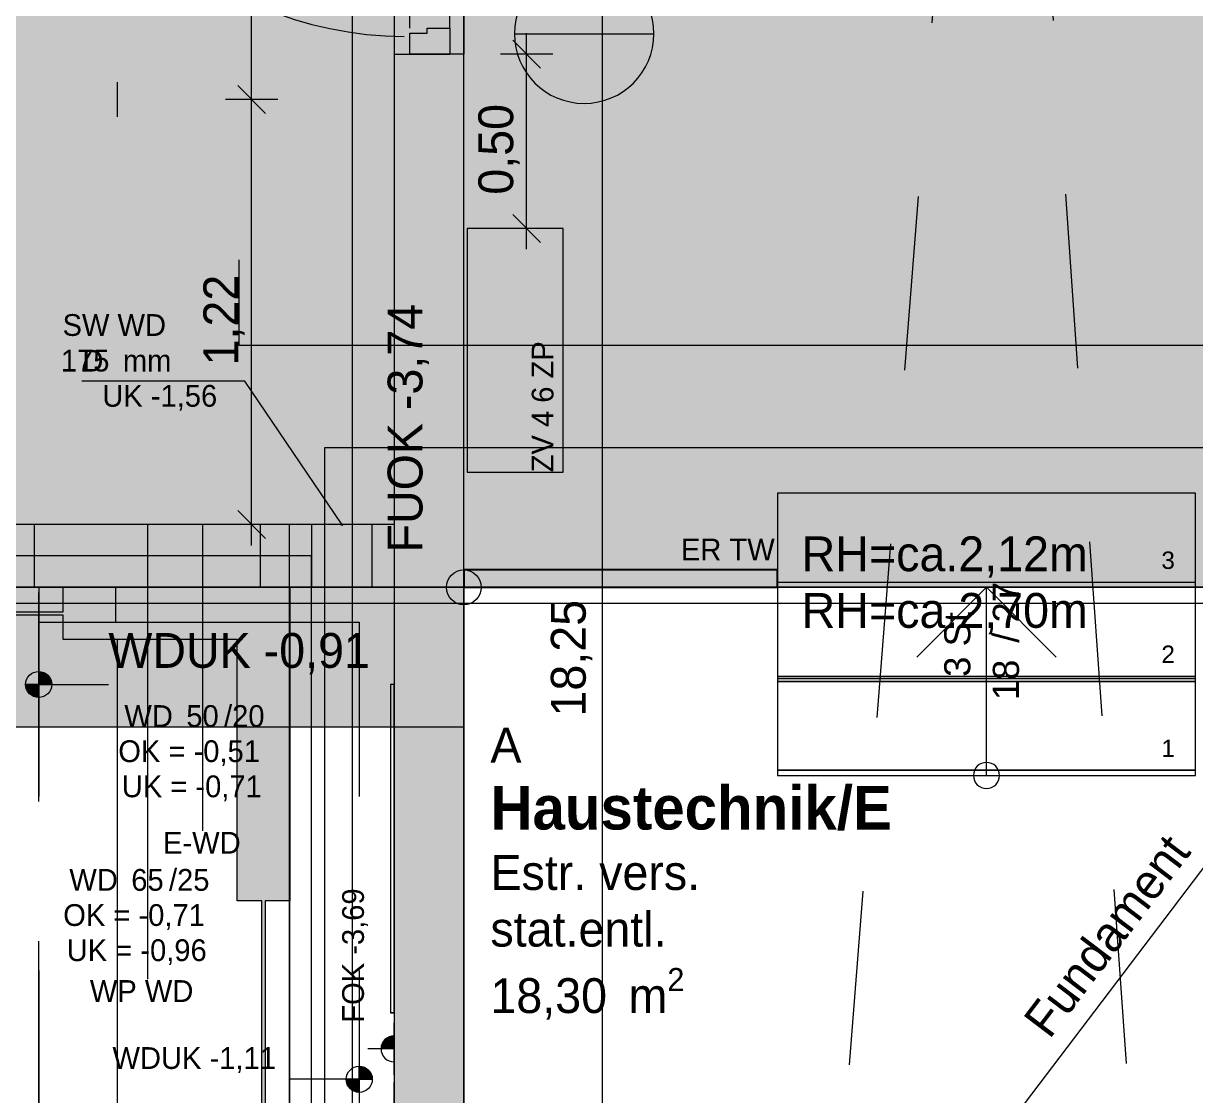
# Model space of a CAD drawing. Header units: metres. Extents: x -14 to 130, y -38 to 4.
# Drawn here: x 14.056 to 17.42, y -10.414 to -7.337 of the extents above; entities that cross this region are included whole.
import ezdxf

# ---------------------------------------------------------------- set-up
doc = ezdxf.new("R2010")
doc.units = ezdxf.units.M
doc.header["$MEASUREMENT"] = 0
for name, pattern in [('Schnittlinie', [0.006, 0.003, -0.0015, 0, -0.0015]), ('Strichliert_1_-1', [2, 1, -1]), ('Untersicht', [0.001, 0.0005, -0.0005])]:
    doc.linetypes.add(name, pattern=pattern)
for name, color, linetype in [('-1._KG PP_3_120 Wand Innen tragend', 7, 'Continuous'), ('-1._KG PP_3_130 Wand Innen', 7, 'Continuous'), ('-1._KG PP_3_210 Decke', 7, 'Continuous'), ('-1._KG PP_3_220 Bodenaufbau', 7, 'Continuous'), ('-1._KG PP_3_420 Rampe', 7, 'Continuous'), ('-1._KG PP_3_520 Fixeinbauten', 7, 'Continuous'), ('-1._KG PP_3_570 Beschriftung 3D', 7, 'Continuous'), ('-1._KG PP_3_810 Raum', 7, 'Continuous'), ('-1._KG PP_3_815 Raumbegrenzung', 7, 'Continuous'), ('-1._KG PP_3_851 Marker Schnitt', 7, 'Continuous'), ('-1._KG PP_3_860 Marker Änderung bis 26mmtt', 7, 'Continuous'), ('-1._KG PP_3_870 Dokumentation allgemein', 7, 'Continuous'), ('-1._KG PP_3_950 Polierplan Bemaßung', 7, 'Continuous'), ('-1._KG PP_3_955 Polierplan Beschriftung', 7, 'Continuous'), ('-1._KG PP_3_Bauwerke_Hausnummer', 7, 'Continuous'), ('-1._KG PP_3_Bemaßen_Sperrmaß 2D', 7, 'Continuous'), ('-1._KG PP_3_Gelände_Beschriftung Gelände', 7, 'Continuous'), ('-1._KG PP_3_Kataster Grenzpunkte_Grenzpunkt (GP) Hausecke_Kennzeichen', 7, 'Continuous'), ('-1._KG PP_3_Kataster Grenzpunkte_Grenzpunkt (GP) Hausecke_Punktnummer', 7, 'Continuous'), ('-1._KG PP_3_Kataster Grundstücke_Grundstück', 7, 'Continuous')]:
    doc.layers.add(name, color=color, linetype=linetype)
doc.styles.add('ERSTELLTER_STIL_1', font='arial.ttf')
doc.styles.add('ERSTELLTER_STIL_5', font='')
doc.styles.add('ERSTELLTER_STIL_9', font='')
doc.styles.get('ERSTELLTER_STIL_5').set_extended_font_data('Eurostile')
doc.styles.get('ERSTELLTER_STIL_9').set_extended_font_data('Eurostile', bold=True)
doc.linetypes.add('GAS', pattern='A,0,[1,415_260415_PP_VA_1_2 -1 KG1.Shx,S=0.186508,R=0,X=0,Y=0],-26.5,0', length=26.5)
doc.linetypes.add('Wolke', pattern='A,0,[3,415_260415_PP_VA_1_2 -1 KG1.Shx,S=0.00023923,R=0,X=-3.85971e-06,Y=0.000734738],-0.03,0', length=0.03)

msp = doc.modelspace()

# ---------------------------------------------------------------- hatches: boundary and pattern name
at = {"layer": '-1._KG PP_3_120 Wand Innen tragend', "linetype": 'Continuous', "lineweight": 13, "true_color": 0xff6400}
msp.add_hatch(color=30, dxfattribs=at).paths.add_polyline_path([(15.175, -7.425), (15.27, -7.425), (15.28, -7.425), (15.28, -7.35), (15.215, -7.35), (15.215, -7.365), (15.165, -7.365), (15.165, -7.425)])
at = {"layer": '-1._KG PP_3_120 Wand Innen tragend', "linetype": 'Continuous', "lineweight": 13, "true_color": 0x3f7f02}
for points in [[(15.165, -7.425), (15.12, -7.425), (15.12, -10.775), (15.32, -10.775), (15.32, -7.425), (15.28, -7.425)], [(14.087, -8.775), (13.905, -8.775), (13.905, -8.955), (14.087, -8.955)], [(14.8825, -8.775), (14.82, -8.775), (14.82, -8.955), (14.8825, -8.955)], [(15.12, -8.775), (15.0575, -8.775), (15.0575, -8.955), (15.12, -8.955)]]:
    msp.add_hatch(color=76, dxfattribs=at).paths.add_polyline_path(points)
at = {"layer": '-1._KG PP_3_130 Wand Innen', "linetype": 'Continuous', "lineweight": 0, "true_color": 0x373737}
msp.add_hatch(color=250, dxfattribs=at).paths.add_polyline_path([(15.32, -8.955), (16.22, -8.955), (16.22, -8.905), (15.32, -8.905)])
at = {"layer": '-1._KG PP_3_570 Beschriftung 3D', "linetype": 'Continuous', "lineweight": 0, "true_color": 0x191100}
h = msp.add_hatch(color=28, dxfattribs=at)
h.paths.add_polyline_path([(13.15, -8.955), (12.5, -8.955), (12.5, -9.855), (12.57, -9.855), (12.57, -14.055), (12.5, -14.055), (12.5, -14.955), (13.15, -14.955), (13.15, -14.885), (14.17, -14.885), (14.17, -14.955), (14.82, -14.955), (14.82, -14.055), (14.75, -14.055), (14.75, -9.855), (14.82, -9.855), (14.82, -8.955), (14.17, -8.955), (14.17, -9.025), (13.15, -9.025)])
h.paths.add_polyline_path([(12.58, -14.055), (12.58, -9.855), (12.65, -9.855), (12.65, -9.105), (13.15, -9.105), (13.15, -9.035), (14.17, -9.035), (14.17, -9.105), (14.67, -9.105), (14.67, -9.855), (14.74, -9.855), (14.74, -14.055), (14.67, -14.055), (14.67, -14.805), (14.17, -14.805), (14.17, -14.875), (13.15, -14.875), (13.15, -14.805), (12.65, -14.805), (12.65, -14.055)], flags=0)
at = {"layer": '-1._KG PP_3_Gelände_Beschriftung Gelände', "linetype": 'Continuous', "lineweight": 0, "true_color": 0x060c00}
h = msp.add_hatch(color=98, dxfattribs=at)
h.paths.add_polyline_path([(0.6022, -0.6), (0.6319, -8.705), (5.625, -8.705), (5.625, -3.705), (8.725, -3.705), (8.725, -5.925), (8.925, -5.925), (8.925, -5.905), (9.105, -5.905), (9.105, -4.225), (10.725, -4.225), (10.725, -5.905), (10.905, -5.905), (10.905, -6.225), (12.425, -6.225), (12.425, -9.355), (15.32, -9.355), (15.32, -8.955), (18.3552, -8.955), (18.383, -0.6)])
h.paths.add_polyline_path([(1.4029, -0.8), (1.4029, -1.4), (0.8029, -1.4), (0.8029, -0.8)], flags=0)
h.paths.add_polyline_path([(17.5774, -2.893), (17.5774, -2.293), (18.1774, -2.293), (18.1774, -2.893)], flags=0)
at = {"layer": '-1._KG PP_3_Kataster Grenzpunkte_Grenzpunkt (GP) Hausecke_Kennzeichen', "linetype": 'Continuous', "lineweight": 0, "true_color": 0x000000}
for points in [[(14.9675, -8.775), (14.9677, -8.776), (14.9682, -8.7768), (14.969, -8.7773), (14.97, -8.7775), (14.971, -8.7773), (14.9718, -8.7768), (14.9723, -8.776), (14.9725, -8.775), (14.9723, -8.774), (14.9718, -8.7732), (14.971, -8.7727), (14.97, -8.7725), (14.969, -8.7727), (14.9682, -8.7732), (14.9677, -8.774)], [(15.12, -10.2795), (15.12, -10.242), (15.1056, -10.2449), (15.0935, -10.253), (15.0854, -10.2651), (15.0825, -10.2795)]]:
    msp.add_hatch(color=18, dxfattribs=at).paths.add_polyline_path(points)
at = {"layer": '-1._KG PP_3_Kataster Grenzpunkte_Grenzpunkt (GP) Hausecke_Kennzeichen', "linetype": 'Continuous', "lineweight": 13, "true_color": 0xff6400}
for points in [[(14.1, -9.2338), (14.1375, -9.2338), (14.1346, -9.2194), (14.1265, -9.2072), (14.1144, -9.1991), (14.1, -9.1963)], [(14.1, -9.2338), (14.0625, -9.2338), (14.0654, -9.2481), (14.0735, -9.2603), (14.0856, -9.2684), (14.1, -9.2713)], [(15.02, -10.3668), (15.0575, -10.3668), (15.0546, -10.3525), (15.0465, -10.3403), (15.0344, -10.3322), (15.02, -10.3293)], [(15.02, -10.3668), (14.9825, -10.3668), (14.9854, -10.3812), (14.9935, -10.3933), (15.0056, -10.4015), (15.02, -10.4043)]]:
    msp.add_hatch(color=30, dxfattribs=at).paths.add_polyline_path(points)

# ---------------------------------------------------------------- linework, layer by layer
at = {"layer": '-1._KG PP_3_120 Wand Innen tragend', "color": 7, "linetype": 'Strichliert_1_-1', "lineweight": 13, "ltscale": 1000}
for p, q in [((15.165, -7.35), (15.165, -6.35)), ((15.28, -7.35), (15.28, -6.35)), ((15.12, -6.775), (15.12, -7.425)), ((15.32, -6.775), (15.32, -7.425))]:
    msp.add_line(p, q, dxfattribs=at)
at = {"layer": '-1._KG PP_3_120 Wand Innen tragend', "color": 7, "linetype": 'Continuous', "lineweight": 18, "ltscale": 1000}
for p, q in [((15.12, -7.425), (15.165, -7.425)), ((15.165, -7.425), (15.28, -7.425)), ((15.32, -7.425), (15.165, -7.425)), ((15.32, -7.425), (15.28, -7.425))]:
    msp.add_line(p, q, dxfattribs=at)
at = {"layer": '-1._KG PP_3_120 Wand Innen tragend', "color": 7, "linetype": 'Continuous', "lineweight": 13, "ltscale": 1000, "flags": 128}
msp.add_lwpolyline([(15.175, -7.425), (15.165, -7.425), (15.165, -7.365), (15.215, -7.365), (15.215, -7.35), (15.28, -7.35), (15.28, -7.425), (15.27, -7.425)], close=True, dxfattribs=at)
at = {"layer": '-1._KG PP_3_120 Wand Innen tragend', "color": 7, "linetype": 'Continuous', "lineweight": 18, "ltscale": 1000, "flags": 128}
for points in [[(15.12, -7.425), (15.12, -8.775)], [(15.32, -10.775), (15.32, -7.425)], [(14.087, -8.775), (13.905, -8.775)], [(14.087, -8.775), (14.087, -8.955)], [(14.737, -8.955), (14.737, -8.775)], [(14.8825, -8.775), (14.82, -8.775)], [(14.82, -8.955), (14.82, -8.775)], [(14.8825, -8.775), (14.8825, -8.955)], [(15.12, -8.775), (15.0575, -8.775)], [(15.0575, -8.955), (15.0575, -8.775)], [(13.905, -8.955), (14.087, -8.955)], [(14.82, -8.955), (14.8825, -8.955)], [(15.0575, -8.955), (15.12, -8.955)], [(15.12, -8.955), (15.12, -10.775)]]:
    msp.add_lwpolyline(points, dxfattribs=at)
at = {"layer": '-1._KG PP_3_120 Wand Innen tragend', "color": 16, "linetype": 'Continuous', "lineweight": 13, "ltscale": 1000, "true_color": 0x7e0000, "flags": 128}
for points in [[(14.737, -8.775), (14.087, -8.775)], [(14.82, -8.775), (14.737, -8.775)], [(15.0575, -8.775), (14.8825, -8.775)], [(14.087, -8.955), (14.737, -8.955)], [(14.737, -8.955), (14.82, -8.955)], [(14.8825, -8.955), (15.0575, -8.955)]]:
    msp.add_lwpolyline(points, dxfattribs=at)
at = {"layer": '-1._KG PP_3_120 Wand Innen tragend', "color": 7, "linetype": 'Continuous', "lineweight": 13, "ltscale": 1000}
msp.add_arc((15.1525, -6.3145), 1.0595, 179.8107, 269.8107, dxfattribs=at)
at = {"layer": '-1._KG PP_3_120 Wand Innen tragend', "color": 7, "linetype": 'Continuous', "lineweight": 18, "ltscale": 1000}
msp.add_point((15.165, -7.425), dxfattribs=at)
at = {"layer": '-1._KG PP_3_130 Wand Innen', "color": 7, "linetype": 'Continuous', "lineweight": 25, "ltscale": 1000, "flags": 128}
for points in [[(16.22, -8.905), (15.32, -8.905)], [(15.32, -8.905), (15.32, -8.955)], [(16.22, -8.955), (16.22, -8.905)], [(15.32, -8.955), (16.22, -8.955)]]:
    msp.add_lwpolyline(points, dxfattribs=at)
at = {"layer": '-1._KG PP_3_210 Decke', "color": 7, "linetype": 'Untersicht', "lineweight": 13, "ltscale": 1000, "true_color": 0xf4f4f4, "flags": 128}
msp.add_lwpolyline([(0.1444, -3.915), (0.1845, -14.87), (15.32, -14.87), (15.32, -6.225), (10.905, -6.225), (10.905, -6.065), (8.925, -6.065), (8.925, -4.045), (8.745, -4.045), (8.745, -3.915), (5.625, -3.915), (0.8144, -3.915)], close=True, dxfattribs=at)
at = {"layer": '-1._KG PP_3_220 Bodenaufbau', "color": 7, "linetype": 'Continuous', "lineweight": 18, "ltscale": 1000, "flags": 128}
for points in [[(3.815, -0.8), (3.815, -1.965), (0.8072, -1.965), (0.8312, -8.5021), (0.8312, -8.505), (5.425, -8.505), (5.425, -3.505), (8.925, -3.505), (8.925, -3.845), (11.105, -3.845), (11.105, -6.225), (15.12, -6.225), (15.12, -8.955), (18.1552, -8.955), (18.1754, -2.893), (17.5774, -2.893), (17.5774, -2.293), (18.1774, -2.293), (18.1824, -0.8)], [(12.425, -6.225), (15.12, -6.225), (15.12, -8.775), (12.425, -8.775)], [(15.12, -8.955), (15.12, -12.685), (18.1427, -12.685), (18.1552, -8.955)]]:
    msp.add_lwpolyline(points, close=True, dxfattribs=at)
at = {"layer": '-1._KG PP_3_220 Bodenaufbau', "color": 8, "linetype": 'Untersicht', "lineweight": 13, "ltscale": 1000, "flags": 128}
msp.add_lwpolyline([(15.32, -16.6183), (15.32, -6.2773)], dxfattribs=at)
at = {"layer": '-1._KG PP_3_220 Bodenaufbau', "color": 7, "linetype": 'Continuous', "lineweight": 13, "ltscale": 1000, "flags": 128}
for points in [[(10.21, -8.955), (15.12, -8.955)], [(15.12, -8.955), (15.12, -17.455), (14.2449, -21.495)]]:
    msp.add_lwpolyline(points, dxfattribs=at)
at = {"layer": '-1._KG PP_3_420 Rampe', "color": 7, "linetype": 'Untersicht', "lineweight": 13, "ltscale": 1000}
for p in [(15.9517, -16.3065), (17.6391, -16.3065)]:
    msp.add_line(p, (16.85, -5), dxfattribs=at)
at = {"layer": '-1._KG PP_3_420 Rampe', "color": 8, "linetype": 'Untersicht', "lineweight": 13, "ltscale": 1000, "flags": 128}
msp.add_lwpolyline([(15.32, -16.3289), (15.32, -6.2773)], dxfattribs=at)
at = {"layer": '-1._KG PP_3_520 Fixeinbauten', "color": 5, "linetype": 'Continuous', "lineweight": 13, "ltscale": 1000, "flags": 128}
msp.add_lwpolyline([(15.605, -7.925), (15.33, -7.925), (15.33, -8.625), (15.605, -8.625)], close=True, dxfattribs=at)
at = {"layer": '-1._KG PP_3_570 Beschriftung 3D', "color": 150, "linetype": 'Continuous', "lineweight": 13, "ltscale": 1000, "true_color": 0x0f7ffe}
for q in [(15.12, -9.2342), (15.11, -10.1758)]:
    msp.add_line((15.12, -10.1758), q, dxfattribs=at)
at = {"layer": '-1._KG PP_3_570 Beschriftung 3D', "color": 40, "linetype": 'Continuous', "lineweight": 0, "ltscale": 1000, "true_color": 0xffb300, "flags": 128}
for points in [[(14.17, -8.955), (14.82, -8.955)], [(14.17, -9.025), (14.17, -8.955)], [(14.82, -8.955), (14.82, -9.855)], [(14.8204, -8.955), (14.8204, -9.855)], [(13.15, -9.025), (14.17, -9.025)], [(14.17, -9.035), (13.15, -9.035)], [(14.17, -9.105), (14.17, -9.035)], [(14.67, -9.105), (14.17, -9.105)], [(14.67, -9.855), (14.67, -9.105)], [(14.74, -9.855), (14.67, -9.855)], [(14.74, -14.055), (14.74, -9.855)], [(14.75, -9.855), (14.75, -14.055)], [(14.82, -9.855), (14.75, -9.855)], [(14.7504, -9.855), (14.7504, -14.055)]]:
    msp.add_lwpolyline(points, dxfattribs=at)
at = {"layer": '-1._KG PP_3_570 Beschriftung 3D', "color": 150, "linetype": 'Continuous', "lineweight": 13, "ltscale": 1000, "true_color": 0x0f7ffe, "flags": 128}
msp.add_lwpolyline([(15.12, -9.2342), (15.11, -9.2342), (15.11, -10.1758), (15.12, -10.1758)], close=True, dxfattribs=at)
at = {"layer": '-1._KG PP_3_570 Beschriftung 3D', "color": 150, "linetype": 'Continuous', "lineweight": 13, "ltscale": 1000, "true_color": 0x0f7ffe}
msp.add_point((15.12, -10.1758), dxfattribs=at)
at = {"layer": '-1._KG PP_3_810 Raum', "color": 5, "linetype": 'Continuous', "lineweight": 0, "ltscale": 1000, "flags": 128}
msp.add_lwpolyline([(12.5, -8.955), (12.5, -14.955), (14.82, -14.955), (14.82, -8.955)], close=True, dxfattribs=at)
at = {"layer": '-1._KG PP_3_815 Raumbegrenzung', "color": 5, "linetype": 'Continuous', "lineweight": 0, "ltscale": 1000, "flags": 128}
msp.add_lwpolyline([(12.5, -14.955), (12.5, -8.955), (14.82, -8.955), (14.82, -14.955)], close=True, dxfattribs=at)
at = {"layer": '-1._KG PP_3_851 Marker Schnitt', "color": 7, "linetype": 'Schnittlinie', "lineweight": 13, "ltscale": 1000}
for p, q in [((14.325, 3.0949), (14.325, -35.645)), ((-2.85, -8.015), (14.6743, -8.015)), ((14.6743, -8.015), (14.6743, -8.2598)), ((14.6743, -8.2598), (19.85, -8.2598))]:
    msp.add_line(p, q, dxfattribs=at)
at = {"layer": '-1._KG PP_3_860 Marker Änderung bis 26mmtt', "color": 7, "linetype": 'Continuous', "lineweight": 13, "ltscale": 1000}
msp.add_line((15.4653, -7.3663), (15.8653, -7.3663), dxfattribs=at)
at = {"layer": '-1._KG PP_3_860 Marker Änderung bis 26mmtt', "color": 200, "linetype": 'Wolke', "lineweight": 13, "ltscale": 1000, "true_color": 0xd600ff}
for p, q in [((14.8825, -8.865), (12.2904, -8.865)), ((14.8825, -15.1218), (14.8825, -8.865))]:
    msp.add_line(p, q, dxfattribs=at)
at = {"layer": '-1._KG PP_3_860 Marker Änderung bis 26mmtt', "color": 7, "linetype": 'Continuous', "lineweight": 13, "ltscale": 1000}
for start, end in [(0, 180), (180, 0)]:
    msp.add_arc((15.6653, -7.3663), 0.2, start, end, dxfattribs=at)
at = {"layer": '-1._KG PP_3_Bauwerke_Hausnummer', "color": 7, "linetype": 'Continuous', "lineweight": 13, "ltscale": 1000}
for p, q in [((17.42, -8.685), (16.22, -8.685)), ((16.22, -8.685), (16.22, -9.48)), ((17.42, -9.48), (17.42, -8.685)), ((16.22, -8.94), (17.42, -8.94)), ((16.82, -8.955), (16.62, -9.155)), ((16.82, -9.225), (16.82, -8.955)), ((17.02, -9.155), (16.82, -8.955)), ((16.22, -9.21), (17.42, -9.21)), ((17.42, -9.2169), (16.22, -9.2169)), ((16.22, -9.2169), (17.42, -9.2169)), ((16.82, -9.495), (16.82, -9.225)), ((16.22, -9.48), (17.42, -9.48)), ((16.22, -9.48), (17.42, -9.48)), ((17.42, -9.48), (16.22, -9.48))]:
    msp.add_line(p, q, dxfattribs=at)
at = {"layer": '-1._KG PP_3_Bauwerke_Hausnummer', "color": 7, "linetype": 'Continuous', "lineweight": 18, "ltscale": 1000}
for p, q in [((17.42, -8.685), (16.22, -8.685)), ((16.22, -8.685), (16.22, -8.955)), ((17.42, -8.955), (17.42, -8.685)), ((17.42, -8.955), (16.22, -8.955)), ((16.22, -8.955), (16.22, -9.225)), ((16.22, -8.955), (17.42, -8.955)), ((17.42, -9.225), (17.42, -8.955)), ((17.42, -9.225), (16.22, -9.225)), ((16.22, -9.225), (16.22, -9.495)), ((16.22, -9.225), (17.42, -9.225)), ((17.42, -9.495), (17.42, -9.225)), ((16.22, -9.495), (17.42, -9.495))]:
    msp.add_line(p, q, dxfattribs=at)
at = {"layer": '-1._KG PP_3_Bauwerke_Hausnummer', "color": 7, "linetype": 'Continuous', "lineweight": 13, "ltscale": 1000, "flags": 128}
msp.add_lwpolyline([(16.8575, -9.495, 1), (16.7825, -9.495, 1)], format="xyb", close=True, dxfattribs=at)
at = {"layer": '-1._KG PP_3_Bemaßen_Sperrmaß 2D', "color": 5, "linetype": 'GAS', "lineweight": 0, "ltscale": 1000}
for p, q in [((15, 3), (15, -36)), ((-1.5, -9), (21, -9))]:
    msp.add_line(p, q, dxfattribs=at)
at = {"layer": '-1._KG PP_3_Gelände_Beschriftung Gelände', "color": 7, "linetype": 'Continuous', "lineweight": 13, "ltscale": 1000, "true_color": 0xf4f4f4, "flags": 128}
for points in [[(0.6022, -0.6), (0.6319, -8.705), (5.625, -8.705), (5.625, -3.705), (8.725, -3.705), (8.725, -5.925), (8.925, -5.925), (8.925, -5.905), (9.105, -5.905), (9.105, -4.225), (10.725, -4.225), (10.725, -5.905), (10.905, -5.905), (10.905, -6.225), (12.425, -6.225), (12.425, -9.355), (15.32, -9.355), (15.32, -8.955), (18.3552, -8.955), (18.383, -0.6)], [(14.92, -13.085), (18.3414, -13.085), (18.3565, -8.555), (14.92, -8.555)], [(14.92, -8.955), (14.92, -13.085), (18.3414, -13.085), (18.3427, -12.685), (15.32, -12.685), (15.32, -8.955)]]:
    msp.add_lwpolyline(points, close=True, dxfattribs=at)
at = {"layer": '-1._KG PP_3_Gelände_Beschriftung Gelände', "color": 7, "linetype": 'Continuous', "lineweight": 18, "ltscale": 1000, "flags": 128}
for points in [[(10.39, -8.955), (15.32, -8.955)], [(15.32, -8.955), (15.32, -12.685)]]:
    msp.add_lwpolyline(points, dxfattribs=at)
at = {"layer": '-1._KG PP_3_Kataster Grenzpunkte_Grenzpunkt (GP) Hausecke_Kennzeichen', "color": 6, "linetype": 'Continuous', "lineweight": 13, "ltscale": 1000, "true_color": 0xfb02fe}
for p, q in [((14.7112, -7.555), (14.7112, -6.4439)), ((15.5004, -7.425), (15.5004, -7.365)), ((15.5404, -7.465), (15.4604, -7.385)), ((15.5754, -7.425), (15.4254, -7.425)), ((15.5004, -7.925), (15.5004, -7.425)), ((14.6712, -7.515), (14.7512, -7.595)), ((14.7862, -7.555), (14.6362, -7.555)), ((14.7112, -8.775), (14.7112, -7.555)), ((15.4604, -7.885), (15.5404, -7.965)), ((15.5754, -7.925), (15.4254, -7.925)), ((15.5004, -7.985), (15.5004, -7.925)), ((14.6712, -8.735), (14.7512, -8.815)), ((14.7862, -8.775), (14.6362, -8.775)), ((14.7112, -8.835), (14.7112, -8.775))]:
    msp.add_line(p, q, dxfattribs=at)
at = {"layer": '-1._KG PP_3_Kataster Grenzpunkte_Grenzpunkt (GP) Hausecke_Kennzeichen', "color": 7, "linetype": 'Continuous', "lineweight": 13, "ltscale": 1000}
for p, q in [((14.6341, -8.3631), (14.2241, -8.3631)), ((14.6916, -8.3631), (14.6341, -8.3631)), ((14.9686, -8.7729), (14.6916, -8.3631)), ((14.92, -13.085), (18.3565, -8.555)), ((14.412, -8.775), (14.412, -10.0797)), ((14.57, -8.775), (14.57, -8.955)), ((15.32, -9.055), (15.32, -8.855)), ((14.57, -8.955), (14.57, -9.6542)), ((15.42, -8.955), (15.22, -8.955)), ((15.12, -10.3545), (15.12, -10.2045)), ((15.12, -10.2795), (15.045, -10.2795))]:
    msp.add_line(p, q, dxfattribs=at)
at = {"layer": '-1._KG PP_3_Kataster Grenzpunkte_Grenzpunkt (GP) Hausecke_Kennzeichen', "color": 30, "linetype": 'Continuous', "lineweight": 13, "ltscale": 1000, "true_color": 0xff6400}
for p, q in [((14.1, -9.1963), (14.1, -9.2713)), ((14.1375, -9.2338), (14.0625, -9.2338)), ((14.1, -9.2338), (14.2, -9.2338)), ((14.2, -9.2338), (14.3, -9.2338)), ((15.02, -10.4043), (15.02, -10.3293)), ((14.92, -10.3668), (14.82, -10.3668)), ((15.02, -10.3668), (14.92, -10.3668)), ((14.9825, -10.3668), (15.0575, -10.3668))]:
    msp.add_line(p, q, dxfattribs=at)
at = {"layer": '-1._KG PP_3_Kataster Grenzpunkte_Grenzpunkt (GP) Hausecke_Kennzeichen', "color": 7, "linetype": 'Continuous', "lineweight": 13, "ltscale": 1000}
for centre, radius in [((14.97, -8.775), 0.0025), ((15.32, -8.955), 0.05)]:
    msp.add_circle(centre, radius, dxfattribs=at)
at = {"layer": '-1._KG PP_3_Kataster Grenzpunkte_Grenzpunkt (GP) Hausecke_Kennzeichen', "color": 30, "linetype": 'Continuous', "lineweight": 13, "ltscale": 1000, "true_color": 0xff6400}
for centre in [(14.1, -9.2338), (15.02, -10.3668)]:
    msp.add_circle(centre, 0.0375, dxfattribs=at)
at = {"layer": '-1._KG PP_3_Kataster Grenzpunkte_Grenzpunkt (GP) Hausecke_Kennzeichen', "color": 7, "linetype": 'Continuous', "lineweight": 13, "ltscale": 1000}
msp.add_arc((15.12, -10.2795), 0.0375, 90, 270, dxfattribs=at)
at = {"layer": '-1._KG PP_3_Kataster Grenzpunkte_Grenzpunkt (GP) Hausecke_Punktnummer', "color": 8, "linetype": 'Continuous', "lineweight": 13, "ltscale": 1000, "true_color": 0x7e7f7f}
msp.add_line((15.7175, 0), (15.7175, -18.2533), dxfattribs=at)
at = {"layer": '-1._KG PP_3_Kataster Grundstücke_Grundstück', "color": 30, "linetype": 'Untersicht', "lineweight": 13, "ltscale": 1000, "true_color": 0xff6400, "flags": 128}
for points in [[(14.1, -14.47), (14.1, -8.955), (12.7, -8.955), (12.7, -14.47)], [(14, -14.47), (14.1, -14.47), (14.1, -8.955), (14, -8.955)]]:
    msp.add_lwpolyline(points, close=True, dxfattribs=at)
for points in [[(14.32, -8.955), (14.1, -8.955), (14.1, -9.055)], [(14.32, -8.955), (14.1, -8.955), (14.1, -9.055)], [(14.82, -8.955), (14.32, -8.955)], [(15.12, -10.875), (15.12, -8.955), (14.82, -8.955)], [(14.1, -9.055), (14.1, -14.37)], [(14.1, -9.055), (14.32, -9.055)], [(14.1, -9.055), (14.32, -9.055)], [(14.32, -9.055), (14.82, -9.055)], [(14.82, -9.055), (15.02, -9.055)], [(15.02, -9.055), (15.02, -10.875)]]:
    msp.add_lwpolyline(points, dxfattribs=at)
at = {"layer": '-1._KG PP_3_Kataster Grundstücke_Grundstück', "color": 16, "linetype": 'Untersicht', "lineweight": 13, "ltscale": 1000, "true_color": 0x7e0000, "flags": 128}
for points in [[(14.32, -8.955), (14.32, -9.055)], [(14.82, -9.055), (14.82, -8.955)]]:
    msp.add_lwpolyline(points, dxfattribs=at)

# ---------------------------------------------------------------- texts
at = {"layer": '-1._KG PP_3_810 Raum', "color": 7, "linetype": 'Continuous', "lineweight": 13, "attachment_point": 1}
for s, insert, char_height, style in [('\\A1;{\\pql;\\pt0;\\fEurostile|b0|i0|c0|p0;\\W1.000000;A}', (15.3964, -9.3579), 0.1, 'ERSTELLTER_STIL_5'), ('\\A1;{\\pql;\\pt0;\\fEurostile|b1|i0|c0|p0;\\W1.000000;Haustechnik/E}', (15.3964, -9.5251), 0.125, 'ERSTELLTER_STIL_9'), ('\\A1;{\\pql;\\pt0;\\fEurostile|b0|i0|c0|p0;\\W1.000000;Estr. vers.}', (15.3964, -9.7235), 0.1, 'ERSTELLTER_STIL_5'), ('\\A1;{\\pql;\\pt0;\\fEurostile|b0|i0|c0|p0;\\W1.000000;stat.entl.}', (15.3964, -9.886), 0.1, 'ERSTELLTER_STIL_5'), ('\\A1;{\\pql;\\pt0,0.05;\\fEurostile|b0|i0|c0|p0;\\W1.000000;18,30\\fEurostile|b0|i0|c0|p0;\\W1.000000;\\A1{\\H.66x;\\S^  ;}\\fEurostile|b0|i0|c0|p0;\\W1.000000; m\\fEurostile|b0|i0|c0|p0;\\W1.000000;\\A1{\\H.66x;\\S2^  ;}}', (15.3964, -10.0475), 0.1, 'ERSTELLTER_STIL_5')]:
    msp.add_mtext(s, dxfattribs=dict(at, insert=insert, char_height=char_height, style=style))
at = {"layer": '-1._KG PP_3_870 Dokumentation allgemein', "color": 7, "linetype": 'Continuous', "lineweight": 13, "char_height": 0.1, "attachment_point": 4, "style": 'ERSTELLTER_STIL_5'}
for s, insert in [('\\A1;{\\pql;\\fEurostile|b0|i0|c0|p0;\\W1.000000;RH=ca.2,\\fEurostile|b0|i0|c0|p0;\\W1.000000;12\\fEurostile|b0|i0|c0|p0;\\W1.000000;m}', (16.2896, -8.8681)), ('\\A1;{\\pql;\\fEurostile|b0|i0|c0|p0;\\W1.000000;RH=ca.2,\\fEurostile|b0|i0|c0|p0;\\W1.000000;70\\fEurostile|b0|i0|c0|p0;\\W1.000000;m}', (16.2896, -9.0306))]:
    msp.add_mtext(s, dxfattribs=dict(at, insert=insert))
at = {"layer": '-1._KG PP_3_950 Polierplan Bemaßung', "color": 6, "linetype": 'Continuous', "lineweight": 13, "true_color": 0xfb02fe, "attachment_point": 7, "rotation": 90, "style": 'ERSTELLTER_STIL_5'}
for s, insert, char_height, width in [('\\A1;{\\pql;\\fEurostile|b0|i0|c0|p0;\\W1.000000;0,50}', (15.4804, -7.8282), 0.1, 0.306373), ('\\A1;{\\pql;\\fEurostile|b0|i0|c0|p0;\\W1.000000;1,22}', (14.6912, -8.3182), 0.1, 0.306373), ('\\A1;{\\pql;\\fEurostile|b0|i0|c0|p0;\\W1.000000;FOK -3,69}', (15.045, -10.2045), 0.0625, 0.399582)]:
    msp.add_mtext(s, dxfattribs=dict(at, insert=insert, char_height=char_height, width=width))
at = {"layer": '-1._KG PP_3_950 Polierplan Bemaßung', "color": 7, "linetype": 'Continuous', "lineweight": 13, "insert": (15.22, -8.855), "char_height": 0.1, "width": 0.735059, "attachment_point": 7, "rotation": 90, "style": 'ERSTELLTER_STIL_5'}
msp.add_mtext('\\A1;{\\pql;\\fEurostile|b0|i0|c0|p0;\\W1.000000;FUOK -3,74}', dxfattribs=at)
at = {"layer": '-1._KG PP_3_955 Polierplan Beschriftung', "color": 5, "linetype": 'Continuous', "lineweight": 13, "insert": (15.5783, -8.625), "char_height": 0.0625, "attachment_point": 7, "rotation": 90, "style": 'ERSTELLTER_STIL_5'}
msp.add_mtext('\\A1;{\\pql;\\fEurostile|b0|i0|c0|p0;\\W1.000000;ZV 4 6 ZP}', dxfattribs=at)
at = {"layer": '-1._KG PP_3_955 Polierplan Beschriftung', "color": 7, "linetype": 'Continuous', "lineweight": 13, "insert": (15.9431, -8.8777), "char_height": 0.0625, "attachment_point": 7, "style": 'ERSTELLTER_STIL_5'}
msp.add_mtext('\\A1;{\\pql;\\fEurostile|b0|i0|c0|p0;\\W1.000000;ER TW}', dxfattribs=at)
at = {"layer": '-1._KG PP_3_Bauwerke_Hausnummer', "color": 7, "linetype": 'Continuous', "lineweight": 13, "char_height": 0.05, "attachment_point": 4, "style": 'ERSTELLTER_STIL_1'}
for s, insert in [('\\A1;{\\pql;\\fArial|b0|i0|c0|p0;\\W1.000000;3}', (17.3219, -8.8776)), ('\\A1;{\\pql;\\fArial|b0|i0|c0|p0;\\W1.000000;2}', (17.3219, -9.1471)), ('\\A1;{\\pql;\\fArial|b0|i0|c0|p0;\\W1.000000;1}', (17.3219, -9.4171))]:
    msp.add_mtext(s, dxfattribs=dict(at, insert=insert))
at = {"layer": '-1._KG PP_3_Bauwerke_Hausnummer', "color": 7, "linetype": 'Continuous', "lineweight": 13, "char_height": 0.075, "rotation": 90, "style": 'ERSTELLTER_STIL_1'}
for s, insert, attachment_point in [('\\A1;{\\pqc;\\pt0,0.05;\\fArial|b0|i0|c0|p0;\\W1.000000;\\fArial|b0|i0|c0|p0;\\W1.000000;18\\fArial|b0|i0|c0|p0;\\W1.000000;\\A1{\\H.66x;\\S^  ;}\\fArial|b0|i0|c0|p0;\\W1.000000;\\fArial|b0|i0|c0|p0;\\W1.000000; / \\fArial|b0|i0|c0|p0;\\W1.000000;27\\fArial|b0|i0|c0|p0;\\W1.000000;\\A1{\\H.66x;\\S^  ;}\\fArial|b0|i0|c0|p0;\\W1.000000;\\fArial|b0|i0|c0|p0;\\W1.000000;\\fArial|b0|i0|c0|p0;\\W1.000000;\\fArial|b0|i0|c0|p0;\\W1.000000;\\A1{\\H.66x;\\S^  ;}\\fArial|b0|i0|c0|p0;\\W1.000000;}', (16.8382, -9.09), 2), ('\\A1;{\\pqc;\\pt0,0.05;\\fArial|b0|i0|c0|p0;\\W1.000000;3 St\\fArial|b0|i0|c0|p0;\\W1.000000;\\fArial|b0|i0|c0|p0;\\W1.000000;\\A1{\\H.66x;\\S^  ;}\\fArial|b0|i0|c0|p0;\\W1.000000;\\fArial|b0|i0|c0|p0;\\W1.000000;\\fArial|b0|i0|c0|p0;\\W1.000000;\\fArial|b0|i0|c0|p0;\\W1.000000;\\A1{\\H.66x;\\S^  ;}\\fArial|b0|i0|c0|p0;\\W1.000000;\\fArial|b0|i0|c0|p0;\\W1.000000;\\fArial|b0|i0|c0|p0;\\W1.000000;\\fArial|b0|i0|c0|p0;\\W1.000000;\\A1{\\H.66x;\\S^  ;}\\fArial|b0|i0|c0|p0;\\W1.000000;}', (16.7956, -9.09), 8)]:
    msp.add_mtext(s, dxfattribs=dict(at, insert=insert, attachment_point=attachment_point))
at = {"layer": '-1._KG PP_3_Kataster Grenzpunkte_Grenzpunkt (GP) Hausecke_Kennzeichen', "color": 7, "linetype": 'Continuous', "lineweight": 13, "char_height": 0.0625, "style": 'ERSTELLTER_STIL_5'}
for s, insert, attachment_point in [('\\A1;{\\pqr;\\pt0,1;\\fEurostile|b0|i0|c0|p0;\\W1.000000;SW WD\\fEurostile|b0|i0|c0|p0;\\W1.000000;\\A1{\\H.66x;\\S^  ;}\\fEurostile|b0|i0|c0|p0;\\W1.000000;\\fEurostile|b0|i0|c0|p0;\\W1.000000;\\A1{\\H.66x;\\S^  ;}\\fEurostile|b0|i0|c0|p0;\\W1.000000;\\fEurostile|b0|i0|c0|p0;\\W1.000000;\\fEurostile|b0|i0|c0|p0;\\W1.000000;\\fEurostile|b0|i0|c0|p0;\\W1.000000;\\fEurostile|b0|i0|c0|p0;\\W1.000000;\\fEurostile|b0|i0|c0|p0;\\W1.000000;\\fEurostile|b0|i0|c0|p0;\\W1.000000;\\A1{\\H.66x;\\S^  ;}\\fEurostile|b0|i0|c0|p0;\\W1.000000;\\fEurostile|b0|i0|c0|p0;\\W1.000000;\\A1{\\H.66x;\\S^  ;}\\fEurostile|b0|i0|c0|p0;\\W1.000000;\\fEurostile|b0|i0|c0|p0;\\W1.000000;\\fEurostile|b0|i0|c0|p0;\\W1.000000;\\fEurostile|b0|i0|c0|p0;\\W1.000000;\\fEurostile|b0|i0|c0|p0;\\W1.000000;\\fEurostile|b0|i0|c0|p0;\\W1.000000;\\fEurostile|b0|i0|c0|p0;\\W1.000000;\\A1{\\H.66x;\\S^  ;}\\fEurostile|b0|i0|c0|p0;\\W1.000000;\\fEurostile|b0|i0|c0|p0;\\W1.000000;\\A1{\\H.66x;\\S^  ;}\\fEurostile|b0|i0|c0|p0;\\W1.000000;\\fEurostile|b0|i0|c0|p0;\\W1.000000;\\fEurostile|b0|i0|c0|p0;\\W1.000000;\\fEurostile|b0|i0|c0|p0;\\W1.000000;\\fEurostile|b0|i0|c0|p0;\\W1.000000;\\fEurostile|b0|i0|c0|p0;\\W1.000000;\\fEurostile|b0|i0|c0|p0;\\W1.000000;\\A1{\\H.66x;\\S^  ;}\\fEurostile|b0|i0|c0|p0;\\W1.000000;\\fEurostile|b0|i0|c0|p0;\\W1.000000;\\A1{\\H.66x;\\S^  ;}\\fEurostile|b0|i0|c0|p0;\\W1.000000;\\fEurostile|b0|i0|c0|p0;\\W1.000000;\\fEurostile|b0|i0|c0|p0;\\W1.000000;\\fEurostile|b0|i0|c0|p0;\\W1.000000;\\fEurostile|b0|i0|c0|p0;\\W1.000000;\\fEurostile|b0|i0|c0|p0;\\W1.000000;\\fEurostile|b0|i0|c0|p0;\\W1.000000;\\A1{\\H.66x;\\S^  ;}\\fEurostile|b0|i0|c0|p0;\\W1.000000;\\fEurostile|b0|i0|c0|p0;\\W1.000000;\\A1{\\H.66x;\\S^  ;}\\fEurostile|b0|i0|c0|p0;\\W1.000000;\\fEurostile|b0|i0|c0|p0;\\W1.000000;\\fEurostile|b0|i0|c0|p0;\\W1.000000;\\fEurostile|b0|i0|c0|p0;\\W1.000000;\\fEurostile|b0|i0|c0|p0;\\W1.000000;\\fEurostile|b0|i0|c0|p0;\\W1.000000;\\fEurostile|b0|i0|c0|p0;\\W1.000000;\\A1{\\H.66x;\\S^  ;}\\fEurostile|b0|i0|c0|p0;\\W1.000000;}', (14.6341, -8.171), 3), ('\\A1;{\\pqr;\\pt0,1;\\fEurostile|b0|i0|c0|p0;\\W1.000000;}', (14.2859, -8.1599), 3), ('\\A1;{\\pqr;\\pt0,1;\\fEurostile|b0|i0|c0|p0;\\W1.000000;175\\fEurostile|b0|i0|c0|p0;\\W1.000000;\\A1{\\H.66x;\\S^  ;}\\fEurostile|b0|i0|c0|p0;\\W1.000000; mm\\fEurostile|b0|i0|c0|p0;\\W1.000000;\\A1{\\H.66x;\\S^  ;}\\fEurostile|b0|i0|c0|p0;\\W1.000000;\\fEurostile|b0|i0|c0|p0;\\W1.000000;\\fEurostile|b0|i0|c0|p0;\\W1.000000;\\fEurostile|b0|i0|c0|p0;\\W1.000000;\\fEurostile|b0|i0|c0|p0;\\W1.000000;\\fEurostile|b0|i0|c0|p0;\\W1.000000;\\fEurostile|b0|i0|c0|p0;\\W1.000000;\\A1{\\H.66x;\\S^  ;}\\fEurostile|b0|i0|c0|p0;\\W1.000000;\\fEurostile|b0|i0|c0|p0;\\W1.000000;\\A1{\\H.66x;\\S^  ;}\\fEurostile|b0|i0|c0|p0;\\W1.000000;\\fEurostile|b0|i0|c0|p0;\\W1.000000;\\fEurostile|b0|i0|c0|p0;\\W1.000000;\\fEurostile|b0|i0|c0|p0;\\W1.000000;\\fEurostile|b0|i0|c0|p0;\\W1.000000;\\fEurostile|b0|i0|c0|p0;\\W1.000000;\\fEurostile|b0|i0|c0|p0;\\W1.000000;\\A1{\\H.66x;\\S^  ;}\\fEurostile|b0|i0|c0|p0;\\W1.000000;\\fEurostile|b0|i0|c0|p0;\\W1.000000;\\A1{\\H.66x;\\S^  ;}\\fEurostile|b0|i0|c0|p0;\\W1.000000;\\fEurostile|b0|i0|c0|p0;\\W1.000000;\\fEurostile|b0|i0|c0|p0;\\W1.000000;\\fEurostile|b0|i0|c0|p0;\\W1.000000;\\fEurostile|b0|i0|c0|p0;\\W1.000000;\\fEurostile|b0|i0|c0|p0;\\W1.000000;\\fEurostile|b0|i0|c0|p0;\\W1.000000;\\A1{\\H.66x;\\S^  ;}\\fEurostile|b0|i0|c0|p0;\\W1.000000;\\fEurostile|b0|i0|c0|p0;\\W1.000000;\\A1{\\H.66x;\\S^  ;}\\fEurostile|b0|i0|c0|p0;\\W1.000000;\\fEurostile|b0|i0|c0|p0;\\W1.000000;\\fEurostile|b0|i0|c0|p0;\\W1.000000;\\fEurostile|b0|i0|c0|p0;\\W1.000000;\\fEurostile|b0|i0|c0|p0;\\W1.000000;\\fEurostile|b0|i0|c0|p0;\\W1.000000;\\fEurostile|b0|i0|c0|p0;\\W1.000000;\\A1{\\H.66x;\\S^  ;}\\fEurostile|b0|i0|c0|p0;\\W1.000000;\\fEurostile|b0|i0|c0|p0;\\W1.000000;\\A1{\\H.66x;\\S^  ;}\\fEurostile|b0|i0|c0|p0;\\W1.000000;\\fEurostile|b0|i0|c0|p0;\\W1.000000;\\fEurostile|b0|i0|c0|p0;\\W1.000000;\\fEurostile|b0|i0|c0|p0;\\W1.000000;\\fEurostile|b0|i0|c0|p0;\\W1.000000;\\fEurostile|b0|i0|c0|p0;\\W1.000000;\\fEurostile|b0|i0|c0|p0;\\W1.000000;\\A1{\\H.66x;\\S^  ;}\\fEurostile|b0|i0|c0|p0;\\W1.000000;}', (14.6341, -8.2732), 3), ('\\A1;{\\pqr;\\pt0,1;\\fEurostile|b0|i0|c0|p0;\\W1.000000;D}', (14.2859, -8.2732), 3), ('\\A1;{\\pql;\\fEurostile|b0|i0|c0|p0;\\W1.000000;UK \\fEurostile|b0|i0|c0|p0;\\W1.000000;-1,56}', (14.2825, -8.3742), 1), ('\\A1;{\\pql;\\pt0;\\fEurostile|b0|i0|c0|p0;\\W1.000000;E-WD\\fEurostile|b0|i0|c0|p0;\\W1.000000;\\A1{\\H.66x;\\S^  ;}\\fEurostile|b0|i0|c0|p0;\\W1.000000;\\fEurostile|b0|i0|c0|p0;\\W1.000000;\\A1{\\H.66x;\\S^  ;}}', (14.4569, -9.6972), 4), ('\\A1;{\\pql;\\pt0;\\fEurostile|b0|i0|c0|p0;\\W1.000000;WP WD\\fEurostile|b0|i0|c0|p0;\\W1.000000;\\A1{\\H.66x;\\S^  ;}\\fEurostile|b0|i0|c0|p0;\\W1.000000;\\fEurostile|b0|i0|c0|p0;\\W1.000000;\\A1{\\H.66x;\\S^  ;}}', (14.2469, -10.1227), 4)]:
    msp.add_mtext(s, dxfattribs=dict(at, insert=insert, attachment_point=attachment_point))
at = {"layer": '-1._KG PP_3_Kataster Grenzpunkte_Grenzpunkt (GP) Hausecke_Kennzeichen', "color": 30, "linetype": 'Continuous', "lineweight": 13, "true_color": 0xff6400, "attachment_point": 7, "style": 'ERSTELLTER_STIL_5'}
for s, insert, char_height in [('\\A1;{\\pql;\\fEurostile|b0|i0|c0|p0;\\W1.000000;WD\\fEurostile|b0|i0|c0|p0;\\W1.000000;UK \\fEurostile|b0|i0|c0|p0;\\W1.000000;-0,91}', (14.3, -9.2047), 0.1), ('\\A1;{\\pql;\\fEurostile|b0|i0|c0|p0;\\W1.000000;WD\\fEurostile|b0|i0|c0|p0;\\W1.000000;UK \\fEurostile|b0|i0|c0|p0;\\W1.000000;-1,11}', (14.3118, -10.3487), 0.0625)]:
    msp.add_mtext(s, dxfattribs=dict(at, insert=insert, char_height=char_height))
at = {"layer": '-1._KG PP_3_Kataster Grenzpunkte_Grenzpunkt (GP) Hausecke_Kennzeichen', "color": 7, "linetype": 'Continuous', "lineweight": 13, "char_height": 0.0625, "attachment_point": 5, "line_spacing_factor": 0.968384, "style": 'ERSTELLTER_STIL_5'}
for s, insert in [('\\A1;{\\pqc;\\fEurostile|b0|i0|c0|p0;\\W1.000000;WD\\fEurostile|b0|i0|c0|p0;\\W1.000000;\\A1{\\H.66x;\\S^  ;}\\fEurostile|b0|i0|c0|p0;\\W1.000000; 50\\fEurostile|b0|i0|c0|p0;\\W1.000000;\\A1{\\H.66x;\\S^  ;}\\fEurostile|b0|i0|c0|p0;\\W1.000000;/20\\fEurostile|b0|i0|c0|p0;\\W1.000000;\\A1{\\H.66x;\\S^  ;}\\fEurostile|b0|i0|c0|p0;\\W1.000000;\\fEurostile|b0|i0|c0|p0;\\W1.000000;\\A1{\\H.66x;\\S^  ;}\\fEurostile|b0|i0|c0|p0;\\W1.000000;\\A1{\\H.66x;\\S^  ;}\\P\\pqc;\\fEurostile|b0|i0|c0|p0;\\W1.000000;OK = -0,51\\fEurostile|b0|i0|c0|p0;\\W1.000000;\\A1{\\H.66x;\\S^  ;}\\fEurostile|b0|i0|c0|p0;\\W1.000000;\\fEurostile|b0|i0|c0|p0;\\W1.000000;\\A1{\\H.66x;\\S^  ;}\\fEurostile|b0|i0|c0|p0;\\W1.000000;\\fEurostile|b0|i0|c0|p0;\\W1.000000;\\A1{\\H.66x;\\S^  ;}\\fEurostile|b0|i0|c0|p0;\\W1.000000;\\fEurostile|b0|i0|c0|p0;\\W1.000000;\\A1{\\H.66x;\\S^  ;}\\fEurostile|b0|i0|c0|p0;\\W1.000000;\\A1{\\H.66x;\\S^  ;}\\P\\pqc;\\fEurostile|b0|i0|c0|p0;\\W1.000000;UK = -0,71\\fEurostile|b0|i0|c0|p0;\\W1.000000;\\A1{\\H.66x;\\S^  ;}\\fEurostile|b0|i0|c0|p0;\\W1.000000;\\fEurostile|b0|i0|c0|p0;\\W1.000000;\\A1{\\H.66x;\\S^  ;}\\fEurostile|b0|i0|c0|p0;\\W1.000000;\\fEurostile|b0|i0|c0|p0;\\W1.000000;\\A1{\\H.66x;\\S^  ;}\\fEurostile|b0|i0|c0|p0;\\W1.000000;\\fEurostile|b0|i0|c0|p0;\\W1.000000;\\A1{\\H.66x;\\S^  ;}}', (14.57, -9.4344)), ('\\A1;{\\pqc;\\fEurostile|b0|i0|c0|p0;\\W1.000000;WD\\fEurostile|b0|i0|c0|p0;\\W1.000000;\\A1{\\H.66x;\\S^  ;}\\fEurostile|b0|i0|c0|p0;\\W1.000000; 65\\fEurostile|b0|i0|c0|p0;\\W1.000000;\\A1{\\H.66x;\\S^  ;}\\fEurostile|b0|i0|c0|p0;\\W1.000000;/25\\fEurostile|b0|i0|c0|p0;\\W1.000000;\\A1{\\H.66x;\\S^  ;}\\fEurostile|b0|i0|c0|p0;\\W1.000000;\\fEurostile|b0|i0|c0|p0;\\W1.000000;\\A1{\\H.66x;\\S^  ;}\\fEurostile|b0|i0|c0|p0;\\W1.000000;\\A1{\\H.66x;\\S^  ;}\\P\\pqc;\\fEurostile|b0|i0|c0|p0;\\W1.000000;OK = -0,71\\fEurostile|b0|i0|c0|p0;\\W1.000000;\\A1{\\H.66x;\\S^  ;}\\fEurostile|b0|i0|c0|p0;\\W1.000000;\\fEurostile|b0|i0|c0|p0;\\W1.000000;\\A1{\\H.66x;\\S^  ;}\\fEurostile|b0|i0|c0|p0;\\W1.000000;\\fEurostile|b0|i0|c0|p0;\\W1.000000;\\A1{\\H.66x;\\S^  ;}\\fEurostile|b0|i0|c0|p0;\\W1.000000;\\fEurostile|b0|i0|c0|p0;\\W1.000000;\\A1{\\H.66x;\\S^  ;}\\fEurostile|b0|i0|c0|p0;\\W1.000000;\\A1{\\H.66x;\\S^  ;}\\P\\pqc;\\fEurostile|b0|i0|c0|p0;\\W1.000000;UK = -0,96\\fEurostile|b0|i0|c0|p0;\\W1.000000;\\A1{\\H.66x;\\S^  ;}\\fEurostile|b0|i0|c0|p0;\\W1.000000;\\fEurostile|b0|i0|c0|p0;\\W1.000000;\\A1{\\H.66x;\\S^  ;}\\fEurostile|b0|i0|c0|p0;\\W1.000000;\\fEurostile|b0|i0|c0|p0;\\W1.000000;\\A1{\\H.66x;\\S^  ;}\\fEurostile|b0|i0|c0|p0;\\W1.000000;\\fEurostile|b0|i0|c0|p0;\\W1.000000;\\A1{\\H.66x;\\S^  ;}}', (14.412, -9.9046))]:
    msp.add_mtext(s, dxfattribs=dict(at, insert=insert))
at = {"layer": '-1._KG PP_3_Kataster Grenzpunkte_Grenzpunkt (GP) Hausecke_Kennzeichen', "color": 7, "linetype": 'Continuous', "lineweight": 13, "insert": (17.0505, -10.2921), "char_height": 0.1, "attachment_point": 4, "rotation": 52.8156, "style": 'ERSTELLTER_STIL_5'}
msp.add_mtext('\\A1;{\\pql;\\fEurostile|b0|i0|c0|p0;\\W1.000000;\\fEurostile|b0|i0|c0|p0;\\W1.000000;\\fEurostile|b0|i0|c0|p0;\\W1.000000;Fundament\\fEurostile|b0|i0|c0|p0;\\W1.000000;\\A1{\\H.66x;\\S^  ;}\\fEurostile|b0|i0|c0|p0;\\W1.000000;\\fEurostile|b0|i0|c0|p0;\\W1.000000;\\P\\pql;\\fEurostile|b0|i0|c0|p0;\\W1.000000;\\fEurostile|b0|i0|c0|p0;\\W1.000000;\\fEurostile|b0|i0|c0|p0;\\W1.000000;\\fEurostile|b0|i0|c0|p0;\\W1.000000;\\A1{\\H.66x;\\S^  ;}\\fEurostile|b0|i0|c0|p0;\\W1.000000;\\fEurostile|b0|i0|c0|p0;\\W1.000000;}', dxfattribs=at)
at = {"layer": '-1._KG PP_3_Kataster Grenzpunkte_Grenzpunkt (GP) Hausecke_Punktnummer', "color": 8, "linetype": 'Continuous', "lineweight": 13, "true_color": 0x7e7f7f, "insert": (15.6885, -9.3258), "char_height": 0.1, "attachment_point": 7, "rotation": 90, "style": 'ERSTELLTER_STIL_5'}
msp.add_mtext('\\A1;{\\pql;\\fEurostile|b0|i0|c0|p0;\\W1.000000;18,25}', dxfattribs=at)

doc.saveas('drawing.dxf')
